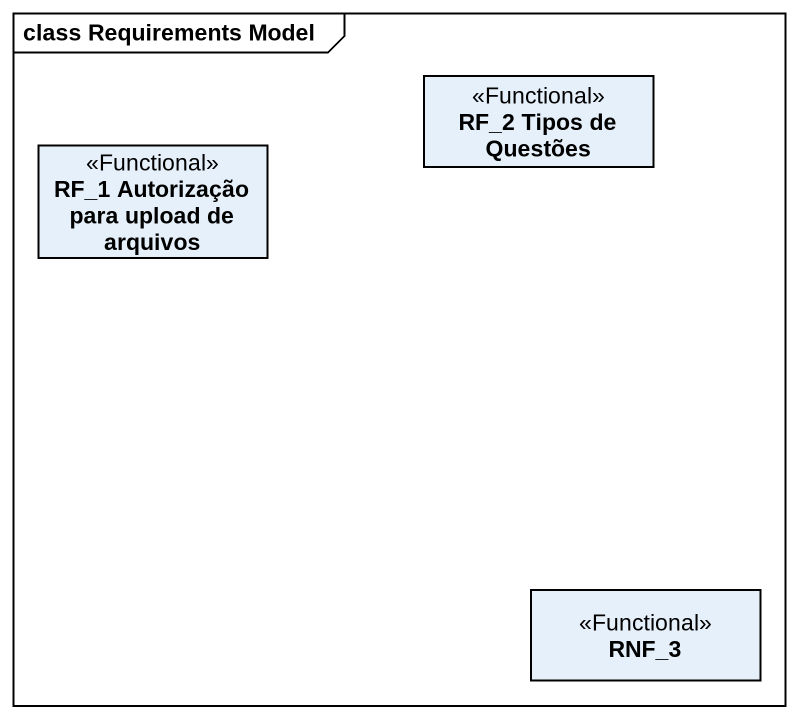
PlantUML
@startuml
mainframe class Requirements Model
hide circle
hide empty members
class "RF_1 Autorização para upload de arquivos" as RF_1_Autorização_para <<Functional>>
class "RF_2 Tipos de Questões" as RF_2_Tipos_de_Questões <<Functional>>
class RNF_3 <<Functional>>
@enduml
